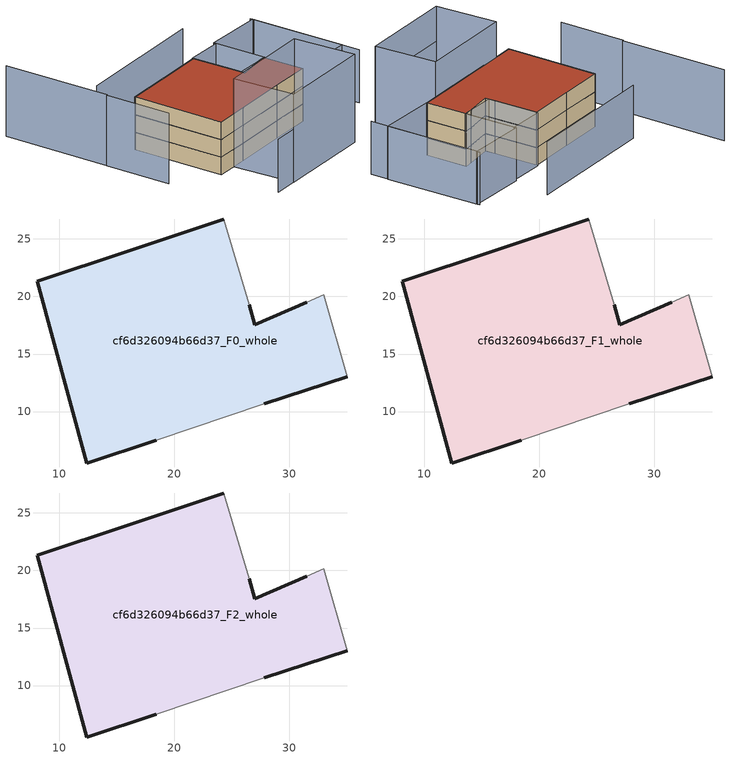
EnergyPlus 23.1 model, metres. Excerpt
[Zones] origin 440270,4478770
cf6d326094b66d37_F0_whole
 floor ground (EU_floor_Construction): 35.02,13.02 32.99,20.14 31.49,19.51 27,17.55 26.51,19.3 24.27,26.73 16.07,23.96 8.08,21.34 12.39,5.53 18.43,7.51 27.8,10.66 z0
 wall outside (EU_wall_Construction): 26.51,19.3 27,17.55 31.49,19.51 / 35.02,13.02 27.8,10.66 / 18.43,7.51 12.39,5.53 8.08,21.34 16.07,23.96 24.27,26.73 z0:3
 wall adiabatic (EU_wall_Construction): 24.27,26.73 26.51,19.3 / 31.49,19.51 32.99,20.14 35.02,13.02 / 27.8,10.66 18.43,7.51 z0:3
cf6d326094b66d37_F1_whole
 floor to cf6d326094b66d37_F0_whole (EU_floor_Construction): 35.02,13.02 32.99,20.14 31.49,19.51 27,17.55 26.51,19.3 24.27,26.73 16.06,23.96 8.08,21.34 12.39,5.53 18.43,7.51 27.8,10.66 z3
 wall outside (EU_wall_Construction): 26.51,19.3 27,17.55 31.49,19.51 / 35.02,13.02 27.8,10.66 / 18.43,7.51 12.39,5.53 8.08,21.34 16.07,23.96 24.27,26.73 z3:6
 wall adiabatic (EU_wall_Construction): 24.27,26.73 26.51,19.3 / 31.49,19.51 32.99,20.14 35.02,13.02 / 27.8,10.66 18.43,7.51 z3:6
cf6d326094b66d37_F2_whole
 floor to cf6d326094b66d37_F1_whole (EU_floor_Construction): 35.02,13.02 32.99,20.14 31.49,19.51 27,17.55 26.51,19.3 24.27,26.73 16.06,23.96 8.08,21.34 12.39,5.53 18.43,7.51 27.8,10.66 z6
 wall outside (EU_wall_Construction): 26.51,19.3 27,17.55 31.49,19.51 / 35.02,13.02 27.8,10.66 / 18.43,7.51 12.39,5.53 8.08,21.34 16.07,23.96 24.27,26.73 z6:9
 wall adiabatic (EU_wall_Construction): 24.27,26.73 26.51,19.3 / 31.49,19.51 32.99,20.14 35.02,13.02 / 27.8,10.66 18.43,7.51 z6:9
 roof outside (EU_roof_Construction): 32.99,20.14 35.02,13.02 27.8,10.66 18.43,7.51 12.39,5.53 8.08,21.34 16.07,23.96 24.27,26.73 26.51,19.3 27,17.55 31.49,19.51 z9
shading: 0.98,19.52 4.04,8.14 / -4.01,38.02 1.05,19.53 z0:12; 15.1,-5.09 32.26,0.57 / 46.15,12.89 40.56,32.51 / 30.09,36.27 6.26,28.38 / 35.02,13.02 30.38,29.14 / 30.38,29.14 40.68,32.1 / 40.68,32.1 45.32,15.98 / 45.32,15.98 35.02,13.02 / 26.86,18.12 24.22,26.88 / 24.22,26.88 30.49,28.77 / 30.49,28.77 33.13,20.01 / 33.13,20.01 26.86,18.12 z0:9; 36.11,1.82 19.28,-3.74 / 19.28,-3.74 15.83,6.71 / 15.83,6.71 32.66,12.27 / 32.66,12.27 36.11,1.82 z0:15
[Building]
EU S2 Campaign: North Axis=0; Terrain=City; Solar Distribution=FullExterior
[Site:Location]
Madrid: Latitude=40.5; Longitude=-3.5; Time Zone=1; Elevation=609
[SizingPeriod:WeatherFileDays]
AnnualSizingPeriod: Begin Month=1; Begin Day of Month=1; End Month=12; End Day of Month=31; Day of Week for Start Day=Monday; Use Weather File Daylight Saving Period=No; Use Weather File Rain and Snow Indicators=No
[MATERIAL]
EU_InternalMass_Material: Roughness=MediumRough; Thickness=0.1; Conductivity=1; Density=1800; Specific Heat=900; Thermal Absorptance=0.9; Solar Absorptance=0.7; Visible Absorptance=0.7
[MATERIAL:NOMASS] Roughness=MediumRough; Thermal Absorptance=0.9; Solar Absorptance=0.7; Visible Absorptance=0.7
Name | Thermal Resistance
EU_wall_NoMass | 0.609216
EU_roof_NoMass | 0.513268
EU_floor_NoMass | 0.568163
[CONSTRUCTION]
EU_wall_Construction: EU_wall_NoMass
EU_roof_Construction: EU_roof_NoMass
EU_floor_Construction: EU_floor_NoMass
EU_InternalMass_Construction: EU_InternalMass_Material
[ZONE] Type=1; Multiplier=1; Ceiling Height=autocalculate; Volume=984.172; Floor Area=autocalculate; Part of Total Floor Area=Yes
cf6d326094b66d37_F0_whole; cf6d326094b66d37_F1_whole; cf6d326094b66d37_F2_whole
[INTERNALMASS] Construction=EU_InternalMass_Construction; Surface Area=306.614
Name | Zone or ZoneList
cf6d326094b66d37_F0_whole_EU_InternalMass | cf6d326094b66d37_F0_whole
cf6d326094b66d37_F1_whole_EU_InternalMass | cf6d326094b66d37_F1_whole
cf6d326094b66d37_F2_whole_EU_InternalMass | cf6d326094b66d37_F2_whole
[OTHEREQUIPMENT] Fuel Type=Electricity; Design Level Calculation Method=Watts/Area; Power per Zone Floor Area=1; Fraction Latent=0; Fraction Radiant=0; Fraction Lost=0; Carbon Dioxide Generation Rate=0; EndUse Subcategory=EU_Step8_InternalGains
Name | Zone or ZoneList or Space or SpaceList | Schedule
EU_Step8_InternalGain_cf6d326094b66d37_F0_whole_f000 | cf6d326094b66d37_F0_whole | EU_Step8_GainSchedule_cf6d326094b66d37_F0_whole_f000
EU_Step8_InternalGain_cf6d326094b66d37_F1_whole_f000 | cf6d326094b66d37_F1_whole | EU_Step8_GainSchedule_cf6d326094b66d37_F1_whole_f000
EU_Step8_InternalGain_cf6d326094b66d37_F2_whole_f000 | cf6d326094b66d37_F2_whole | EU_Step8_GainSchedule_cf6d326094b66d37_F2_whole_f000
[ZONEVENTILATION:DESIGNFLOWRATE] Schedule=EU_AlwaysOn; Design Flow Rate Calculation Method=AirChanges/Hour; Air Changes per Hour=0.752966; Ventilation Type=Natural; Fan Pressure Rise=0; Fan Total Efficiency=1; Constant Term Coefficient=1; Temperature Term Coefficient=0; Velocity Term Coefficient=0; Velocity Squared Term Coefficient=0; Minimum Indoor Temperature=-100; Maximum Indoor Temperature=100; Delta Temperature=-100; Minimum Outdoor Temperature=-100; Maximum Outdoor Temperature=100; Maximum Wind Speed=40
Name | Zone or ZoneList or Space or SpaceList
EU_ConstantAir_cf6d326094b66d37_F0_whole | cf6d326094b66d37_F0_whole
EU_ConstantAir_cf6d326094b66d37_F1_whole | cf6d326094b66d37_F1_whole
EU_ConstantAir_cf6d326094b66d37_F2_whole | cf6d326094b66d37_F2_whole
[HVACTEMPLATE:THERMOSTAT] Constant Heating Setpoint=20; Constant Cooling Setpoint=50
EU_HeatOnly_cf6d326094b66d37_F0_whole; EU_HeatOnly_cf6d326094b66d37_F1_whole; EU_HeatOnly_cf6d326094b66d37_F2_whole
[HVACTEMPLATE:ZONE:IDEALLOADSAIRSYSTEM] System Availability Schedule=EU_AlwaysOn; Maximum Heating Supply Air Temperature=50; Minimum Cooling Supply Air Temperature=13; Maximum Heating Supply Air Humidity Ratio=0.0156; Minimum Cooling Supply Air Humidity Ratio=0.0077; Heating Limit=NoLimit; Cooling Limit=NoLimit; Heating Availability Schedule=EU_AlwaysOn; Cooling Availability Schedule=EU_CoolingOff; Dehumidification Control Type=ConstantSensibleHeatRatio; Cooling Sensible Heat Ratio=0.7; Dehumidification Setpoint=60; Humidification Control Type=None; Humidification Setpoint=30; Outdoor Air Method=None; Outdoor Air Flow Rate per Person=0.00944; Outdoor Air Flow Rate per Zone Floor Area=0; Outdoor Air Flow Rate per Zone=0; Demand Controlled Ventilation Type=None; Outdoor Air Economizer Type=NoEconomizer; Heat Recovery Type=None; Sensible Heat Recovery Effectiveness=0.7; Latent Heat Recovery Effectiveness=0.65
Name | Template Thermostat
cf6d326094b66d37_F0_whole | EU_HeatOnly_cf6d326094b66d37_F0_whole
cf6d326094b66d37_F1_whole | EU_HeatOnly_cf6d326094b66d37_F1_whole
cf6d326094b66d37_F2_whole | EU_HeatOnly_cf6d326094b66d37_F2_whole
[SIZING:ZONE] Zone Cooling Design Supply Air Temperature Input Method=SupplyAirTemperature; Zone Cooling Design Supply Air Temperature=13; Zone Heating Design Supply Air Temperature Input Method=SupplyAirTemperature; Zone Heating Design Supply Air Temperature=50; Zone Cooling Design Supply Air Humidity Ratio=0.008; Zone Heating Design Supply Air Humidity Ratio=0.008; Cooling Design Air Flow Method=DesignDay; Cooling Design Air Flow Rate=0; Cooling Minimum Air Flow per Zone Floor Area=0.000762; Cooling Minimum Air Flow=0; Cooling Minimum Air Flow Fraction=0.2; Heating Design Air Flow Method=DesignDay; Heating Design Air Flow Rate=0; Heating Maximum Air Flow per Zone Floor Area=0.002032; Heating Maximum Air Flow=0.141576; Heating Maximum Air Flow Fraction=0.3; Account for Dedicated Outdoor Air System=No; Dedicated Outdoor Air System Control Strategy=NeutralSupplyAir; Dedicated Outdoor Air Low Setpoint Temperature for Design=autosize; Dedicated Outdoor Air High Setpoint Temperature for Design=autosize; Zone Load Sizing Method=Sensible Load Only No Latent Load; Zone Latent Cooling Design Supply Air Humidity Ratio Input Method=HumidityRatioDifference; Zone Cooling Design Supply Air Humidity Ratio Difference=0.005; Zone Latent Heating Design Supply Air Humidity Ratio Input Method=HumidityRatioDifference; Zone Humidification Design Supply Air Humidity Ratio Difference=0.005
cf6d326094b66d37_F0_whole; cf6d326094b66d37_F1_whole; cf6d326094b66d37_F2_whole
[SCHEDULE:CONSTANT]
Name | Hourly Value
EU_AlwaysOn | 1
EU_CoolingOff | 0
[SCHEDULE:FILE] Column Number=1; Rows to Skip at Top=0; Number of Hours of Data=8760; Column Separator=Comma; Interpolate to Timestep=No; Minutes per Item=60; Adjust Schedule for Daylight Savings=Yes
Name | File
EU_Step8_GainSchedule_cf6d326094b66d37_F0_whole_f000 | ../../schedules/cf6d326094b66d37/cf6d326094b66d37_F0_whole_f000_gain.csv
EU_Step8_GainSchedule_cf6d326094b66d37_F1_whole_f000 | ../../schedules/cf6d326094b66d37/cf6d326094b66d37_F1_whole_f000_gain.csv
EU_Step8_GainSchedule_cf6d326094b66d37_F2_whole_f000 | ../../schedules/cf6d326094b66d37/cf6d326094b66d37_F2_whole_f000_gain.csv
